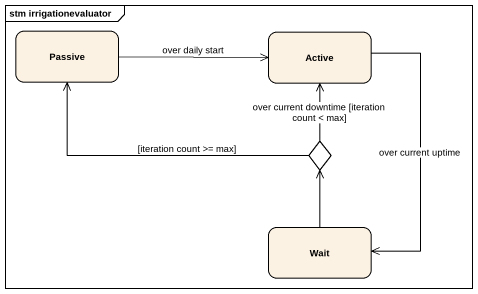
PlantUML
@startuml
mainframe stm irrigationevaluator
hide empty description
state Passive
state Active
state choice1 <<choice>>
state Wait
Passive -right-> Active : over daily start
Active --> Wait : over current uptime
choice1 -left-> Passive : [iteration count >= max]
choice1 -up-> Active : over current downtime [iteration count < max]
Wait -up-> choice1
@enduml
